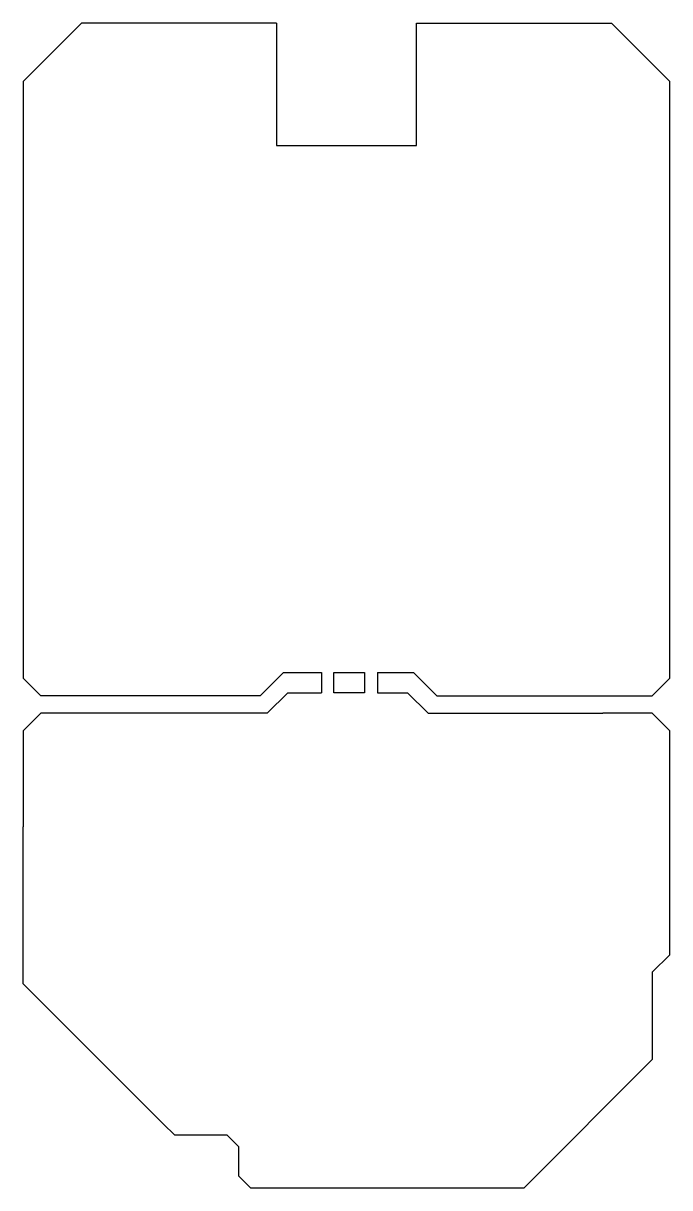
# Model space of a CAD drawing. Extents: x 115 to 170, y -152 to -52.
import ezdxf

# ---------------------------------------------------------------- set-up
doc = ezdxf.new("R2010")
doc.units = 0
doc.layers.add('BLACK', color=7, linetype='CONTINUOUS')

msp = doc.modelspace()

# ---------------------------------------------------------------- linework, layer by layer
at = {"layer": 'BLACK', "linetype": 'CONTINUOUS'}
for p, q in [((115, -57), (120, -52)), ((136.75, -52), (120, -52)), ((136.75, -52), (136.75, -62.5)), ((148.75, -62.5), (148.75, -52)), ((148.75, -52), (165.5, -52)), ((165.5, -52), (170.5, -57)), ((115, -57), (115, -108.25)), ((170.5, -85), (170.5, -57)), ((136.75, -62.5), (148.75, -62.5)), ((170.5, -108.25), (170.5, -85)), ((137.35, -107.75), (135.35, -109.75)), ((137.35, -107.75), (140.6, -107.75)), ((140.6, -107.75), (140.6, -109.5)), ((141.67, -107.76), (144.29, -107.76)), ((141.67, -109.49), (141.67, -107.76)), ((144.29, -107.76), (144.29, -109.49)), ((145.4, -107.75), (148.5, -107.75)), ((145.4, -107.75), (145.4, -109.5)), ((148.5, -107.75), (150.5, -109.75)), ((116.5, -109.75), (115, -108.25)), ((169, -109.75), (170.5, -108.25)), ((135.35, -109.75), (116.5, -109.75)), ((137.7, -109.5), (135.95, -111.25)), ((137.7, -109.5), (140.6, -109.5)), ((144.29, -109.49), (141.67, -109.49)), ((145.4, -109.5), (148, -109.5)), ((148, -109.5), (149.75, -111.25)), ((150.5, -109.75), (169, -109.75)), ((116.5, -111.25), (115, -112.75)), ((117, -111.25), (116.5, -111.25)), ((135.95, -111.25), (117, -111.25)), ((149.75, -111.25), (164.75, -111.25)), ((169, -111.25), (164.75, -111.25)), ((170.5, -112.75), (169, -111.25)), ((115, -112.75), (115, -121)), ((170.5, -132), (170.5, -112.75)), ((115, -134.5), (115, -121)), ((169, -133.5), (170.5, -132)), ((169, -133.5), (169, -141)), ((127, -146.5), (115, -134.5)), ((169, -141), (158, -152)), ((128, -147.5), (127, -146.5)), ((128.5, -147.5), (128, -147.5)), ((132.5, -147.5), (128.5, -147.5)), ((133.5, -148.5), (132.5, -147.5)), ((133.5, -151), (133.5, -148.5)), ((134.5, -152), (133.5, -151)), ((134.5, -152), (158, -152))]:
    msp.add_line(p, q, dxfattribs=at)

doc.saveas('drawing.dxf')
